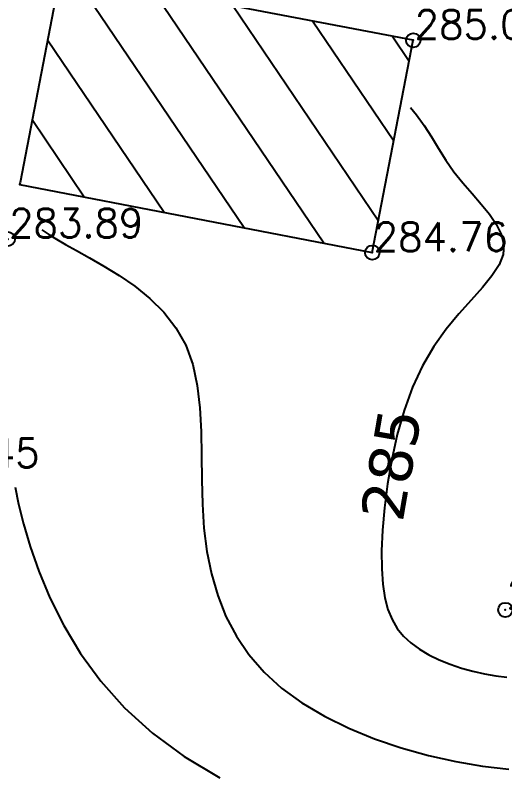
# Model space of a CAD drawing. Header units: millimetres. Extents: x 524954 to 526204, y 9523489 to 9524010.
# Drawn here: x 525752.31 to 525769.33, y 9523764.52 to 9523790.94 of the extents above; entities that cross this region are included whole.
import ezdxf
from ezdxf.enums import TextEntityAlignment as Align

# ---------------------------------------------------------------- set-up
doc = ezdxf.new("R2010")
doc.units = ezdxf.units.MM
doc.header["$PDMODE"] = 32
doc.header["$PDSIZE"] = 0.5
for name, color, linetype in [('Bati', 6, 'Continuous'), ('Bati_H', 1, 'Continuous'), ('CN_01_00', 3, 'Continuous'), ('CN_02_00', 4, 'Continuous'), ('CN_05_00', 6, 'Continuous'), ('Cotation Courbes de niveau', 7, 'Continuous'), ('TopoAlt', 3, 'Continuous'), ('TOPOJIS', 7, 'Continuous')]:
    doc.layers.add(name, color=color, linetype=linetype)
doc.styles.add('Simplex 1.0', font='Simplex.shx', dxfattribs={"width": 0.99, "height": 1})
doc.styles.add('Verdana 1.0', font='verdana.ttf', dxfattribs={"width": 0.99, "height": 1})

# ---------------------------------------------------------------- blocks, each defined once
blk = doc.blocks.new('TCPOINT M')
at = {"color": 0}
blk.add_point((0, 0), dxfattribs=at)
at = {"layer": 'TopoAlt', "style": 'Simplex 1.0', "width": 0.99}
blk.add_attdef('ALT', (0.15, 0.15), '', height=1, dxfattribs=at)

msp = doc.modelspace()

# ---------------------------------------------------------------- hatches: boundary and pattern name
at = {"layer": 'Bati_H'}
h = msp.add_hatch(dxfattribs=at)
h.set_pattern_fill('_U', color=256, scale=2, angle=124.0874, style=0, pattern_type=0)
h.set_pattern_definition([(124.087384532, (0, 0), (-1.65636751373, -1.1209133149), [])])
h.paths.add_polyline_path([(525764.723, 9523782.684), (525766.147, 9523790.067), (525758.879, 9523791.452), (525759.42, 9523792.84), (525754.124, 9523793.676), (525752.474, 9523785.117), (525752.461, 9523785.049)])

# ---------------------------------------------------------------- linework, layer by layer
at = {"layer": 'Bati', "flags": 128}
msp.add_lwpolyline([(525764.723, 9523782.684), (525766.147, 9523790.067), (525758.879, 9523791.452), (525759.42, 9523792.84), (525754.124, 9523793.676), (525752.474, 9523785.117), (525752.461, 9523785.049)], close=True, dxfattribs=at)
at = {"layer": 'CN_01_00', "elevation": 283, "flags": 128}
msp.add_lwpolyline([(525752.306, 9523774.531), (525752.427, 9523773.936), (525752.597, 9523773.249), (525752.827, 9523772.464), (525753.129, 9523771.6), (525753.514, 9523770.677), (525753.994, 9523769.718), (525754.579, 9523768.745), (525755.28, 9523767.78), (525756.109, 9523766.847), (525757.077, 9523765.966), (525758.188, 9523765.156), (525759.424, 9523764.423)], dxfattribs=at)
at = {"layer": 'CN_02_00', "elevation": 284, "flags": 128}
msp.add_lwpolyline([(525753.234, 9523783.472), (525753.269, 9523783.449), (525753.479, 9523783.313), (525753.739, 9523783.154), (525754.056, 9523782.968), (525754.439, 9523782.752), (525754.891, 9523782.504), (525755.394, 9523782.218), (525755.926, 9523781.891), (525756.466, 9523781.518), (525756.989, 9523781.093), (525757.474, 9523780.612), (525757.898, 9523780.071), (525758.239, 9523779.464), (525758.481, 9523778.791), (525758.638, 9523778.059), (525758.728, 9523777.281), (525758.771, 9523776.468), (525758.787, 9523775.632), (525758.795, 9523774.785), (525758.816, 9523773.938), (525758.868, 9523773.105), (525758.969, 9523772.293), (525759.127, 9523771.509), (525759.348, 9523770.755), (525759.636, 9523770.034), (525759.997, 9523769.349), (525760.436, 9523768.703), (525760.959, 9523768.098), (525761.572, 9523767.538), (525762.276, 9523767.025), (525763.06, 9523766.56), (525763.907, 9523766.144), (525764.802, 9523765.779), (525765.731, 9523765.463), (525766.677, 9523765.199), (525767.625, 9523764.987), (525768.559, 9523764.828), (525769.466, 9523764.721)], dxfattribs=at)
at = {"layer": 'CN_05_00', "elevation": 285, "flags": 128}
msp.add_lwpolyline([(525766.053, 9523787.73), (525766.266, 9523787.48), (525766.53, 9523787.107), (525766.78, 9523786.713), (525767.027, 9523786.306), (525767.283, 9523785.898), (525767.562, 9523785.496), (525767.87, 9523785.109), (525768.191, 9523784.736), (525768.506, 9523784.374), (525768.794, 9523784.019), (525769.036, 9523783.669), (525769.209, 9523783.321), (525769.295, 9523782.972), (525769.273, 9523782.618), (525769.13, 9523782.256), (525768.881, 9523781.878), (525768.55, 9523781.474), (525768.16, 9523781.035), (525767.733, 9523780.552), (525767.294, 9523780.016), (525766.865, 9523779.418), (525766.468, 9523778.747), (525766.124, 9523778.001), (525765.834, 9523777.196), (525765.594, 9523776.353), (525765.401, 9523775.493), (525765.253, 9523774.638), (525765.147, 9523773.81), (525765.08, 9523773.029), (525765.049, 9523772.318), (525765.051, 9523771.692), (525765.088, 9523771.148), (525765.159, 9523770.677), (525765.266, 9523770.271), (525765.409, 9523769.919), (525765.59, 9523769.615), (525765.809, 9523769.348), (525766.068, 9523769.11), (525766.365, 9523768.893), (525766.695, 9523768.697), (525767.053, 9523768.522), (525767.431, 9523768.368), (525767.823, 9523768.234), (525768.222, 9523768.123), (525768.622, 9523768.034), (525769.016, 9523767.966), (525769.399, 9523767.921)], dxfattribs=at)

# ---------------------------------------------------------------- block references
at = {"layer": 'TOPOJIS'}
ref = msp.add_blockref('TCPOINT M', (525766.147, 9523790.067, 285.04), dxfattribs=at)
ref.add_attrib('ALT', '285.04', (525766.197, 9523790.117, 285.04), dxfattribs={"layer": 'TopoAlt', "height": 1, "style": 'Simplex 1.0', "width": 0.99})
ref = msp.add_blockref('TCPOINT M', (525752.047, 9523783.157, 283.89), dxfattribs=at)
ref.add_attrib('ALT', '283.89', (525752.097, 9523783.207, 283.89), dxfattribs={"layer": 'TopoAlt', "height": 1, "style": 'Simplex 1.0', "width": 0.99})
ref = msp.add_blockref('TCPOINT M', (525764.723, 9523782.684, 284.76), dxfattribs=at)
ref.add_attrib('ALT', '284.76', (525764.773, 9523782.734, 284.76), dxfattribs={"layer": 'TopoAlt', "height": 1, "style": 'Simplex 1.0', "width": 0.99})
ref = msp.add_blockref('TCPOINT M', (525748.439, 9523775.166, 282.45), dxfattribs=at)
ref.add_attrib('ALT', '282.45', (525748.489, 9523775.216, 282.45), dxfattribs={"layer": 'TopoAlt', "height": 1, "style": 'Simplex 1.0', "width": 0.99})
ref = msp.add_blockref('TCPOINT M', (525769.349, 9523770.258, 285.73), dxfattribs=at)
ref.add_attrib('ALT', '285.73', (525769.399, 9523770.308, 285.73), dxfattribs={"layer": 'TopoAlt', "height": 1, "style": 'Simplex 1.0', "width": 0.99})

# ---------------------------------------------------------------- texts
at = {"layer": 'Cotation Courbes de niveau', "style": 'Verdana 1.0', "width": 0.99}
msp.add_text('285', height=1.5, rotation=80.1853, dxfattribs=at).set_placement((525765.37, 9523775.316, 285), align=Align.MIDDLE_CENTER)

doc.saveas('drawing.dxf')
